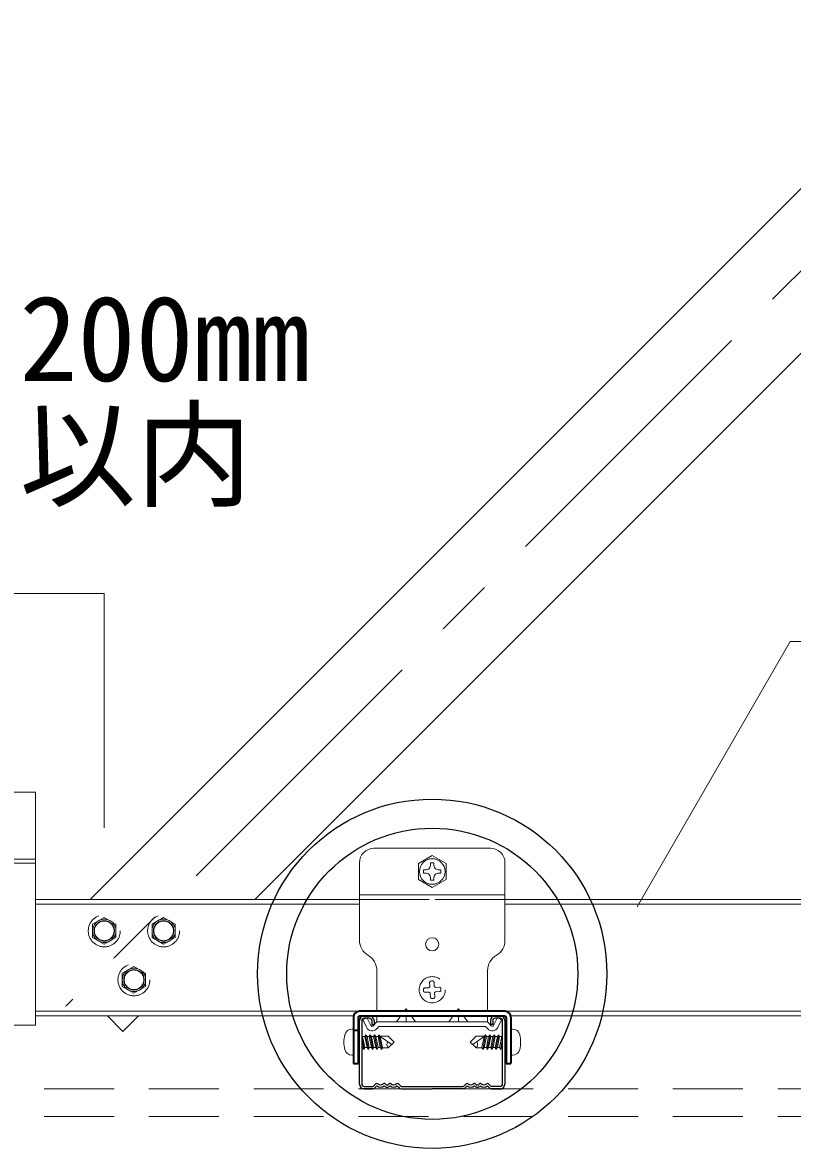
# Model space of a CAD drawing. Units: millimetres on the paper, enlarged 30 times, with parts at other scales. Extents: x -5796 to 5910, y -4184 to 4114.
# Drawn here: x -3750 to -3353, y -1110 to -530 of the extents above; entities that cross this region are included whole.
import ezdxf
from ezdxf.enums import TextEntityAlignment as Align

# ---------------------------------------------------------------- set-up
doc = ezdxf.new("R2010")
doc.units = ezdxf.units.MM
doc.header["$LTSCALE"] = 30
doc.linetypes.add('CHAIN1', pattern=[8, 5, -1, 1, -1])
doc.linetypes.add('DASHED1', pattern=[1.8, 1.2, -0.6])
for name, color, linetype, lineweight in [('3-0_中心線', 4, 'CHAIN1', 9), ('3-1_吊り材', 7, 'Continuous', 18), ('3-2_野縁受け', 3, 'Continuous', 18), ('3-3_野縁', 2, 'Continuous', 25), ('3-4_斜め部材', 4, 'Continuous', 9), ('3-5_寸法', 4, 'Continuous', 9), ('3-6_文字', 4, 'Continuous', 18), ('3-7_金具', 6, 'Continuous', 35), ('3-A_クリップ', 7, 'Continuous', 18), ('3-B_ビス', 3, 'Continuous', 18), ('3-C_パネル', 7, 'DASHED1', 18)]:
    doc.layers.add(name, color=color, linetype=linetype, lineweight=lineweight)
doc.styles.add('ＭＳ ゴシック', font='')
doc.styles.get('ＭＳ ゴシック').set_extended_font_data('MS Gothic')

msp = doc.modelspace()

# ---------------------------------------------------------------- linework, layer by layer
at = {"layer": '3-0_中心線'}
msp.add_line((-2875.64, -184.2), (-3727.79, -1036.36), dxfattribs=at)
at = {"layer": '3-1_吊り材'}
for p, q in [((-3788.28, -926.12), (-3743.28, -926.12)), ((-3743.28, -926.12), (-3743.28, -1046.12)), ((-3788.28, -960.62), (-3743.28, -960.62)), ((-3788.28, -962.7), (-3743.28, -962.7)), ((-3743.28, -1046.12), (-3788.28, -1046.12))]:
    msp.add_line(p, q, dxfattribs=at)
at = {"layer": '3-2_野縁受け'}
for p, q in [((-3743.28, -981.32), (-3576.41, -981.32)), ((-3576.41, -983.72), (-3743.28, -983.72)), ((-3501.41, -981.32), (-3121.91, -981.32)), ((-3121.91, -983.72), (-3501.41, -983.72)), ((-3576.35, -1038.92), (-3743.28, -1038.92)), ((-3743.28, -1041.32), (-3579.41, -1041.32)), ((-3121.85, -1038.92), (-3501.47, -1038.92)), ((-3124.91, -1041.32), (-3498.41, -1041.32))]:
    msp.add_line(p, q, dxfattribs=at)
at = {"layer": '3-3_野縁'}
for p, q in [((-3576.41, -1076.42), (-3576.41, -1043.72)), ((-3575.21, -1043.72), (-3575.21, -1076.42)), ((-3574.01, -1041.32), (-3571.31, -1041.32)), ((-3571.31, -1042.52), (-3574.01, -1042.52)), ((-3570.11, -1043.72), (-3570.11, -1045.82)), ((-3568.91, -1043.72), (-3568.91, -1045.82)), ((-3508.91, -1043.72), (-3508.91, -1045.82)), ((-3507.71, -1043.72), (-3507.71, -1045.82)), ((-3506.51, -1041.32), (-3503.81, -1041.32)), ((-3503.81, -1042.52), (-3506.51, -1042.52)), ((-3502.61, -1076.42), (-3502.61, -1043.72)), ((-3501.41, -1043.72), (-3501.41, -1076.42)), ((-3570.11, -1045.82), (-3568.91, -1045.82)), ((-3507.71, -1045.82), (-3508.91, -1045.82)), ((-3569.52, -1078.82), (-3574.9, -1078.82)), ((-3574.01, -1077.62), (-3569.52, -1077.62)), ((-3574.01, -1078.82), (-3569.52, -1078.82)), ((-3567.93, -1076.34), (-3568.99, -1077.4)), ((-3567.4, -1077.32), (-3568.46, -1078.38)), ((-3567.4, -1077.32), (-3568.46, -1078.38)), ((-3556.9, -1077.32), (-3555.84, -1078.38)), ((-3556.37, -1076.34), (-3555.31, -1077.4)), ((-3554.8, -1078.82), (-3538.92, -1078.82)), ((-3554.78, -1077.62), (-3523.02, -1077.62)), ((-3523.04, -1078.82), (-3538.92, -1078.82)), ((-3521.43, -1076.34), (-3522.49, -1077.4)), ((-3520.9, -1077.32), (-3521.96, -1078.38)), ((-3510.4, -1077.32), (-3509.34, -1078.38)), ((-3510.4, -1077.32), (-3509.34, -1078.38)), ((-3509.87, -1076.34), (-3508.81, -1077.4)), ((-3503.81, -1077.62), (-3508.28, -1077.62)), ((-3508.28, -1078.82), (-3502.9, -1078.82)), ((-3503.81, -1078.82), (-3508.28, -1078.82))]:
    msp.add_line(p, q, dxfattribs=at)
for centre, radius, start, end in [((-3574.01, -1043.72), 2.4, 90, 180), ((-3574.01, -1043.72), 1.2, 90, 180), ((-3571.31, -1043.72), 2.4, 0.00699, 90), ((-3571.31, -1043.72), 1.2, 0.00699, 90), ((-3506.51, -1043.72), 2.4, 90, 180), ((-3506.51, -1043.72), 1.2, 90, 180), ((-3503.81, -1043.72), 2.4, 0, 90), ((-3503.81, -1043.72), 1.2, 0, 90), ((-3574.01, -1076.42), 2.4, 180, 270), ((-3574.01, -1076.42), 1.2, 180, 270), ((-3569.52, -1076.87), 0.75, 270, 314.99998), ((-3569.52, -1077.32), 1.5, 270, 315), ((-3569.52, -1077.32), 1.5, 270, 314.99998), ((-3567.4, -1076.87), 0.75, 46.39717, 135), ((-3565.52, -1075.35), 2.72, 226.39717, 313.60281), ((-3565.52, -1074.9), 1.97, 226.39717, 313.60281), ((-3563.65, -1076.87), 0.75, 36.86989, 133.60281), ((-3562.15, -1076.2), 1.88, 216.86989, 323.1301), ((-3562.15, -1075.75), 1.12, 216.86989, 323.1301), ((-3560.65, -1076.87), 0.75, 46.39717, 143.1301), ((-3558.77, -1075.35), 2.72, 226.39717, 313.60281), ((-3558.77, -1074.9), 1.97, 226.39717, 313.60281), ((-3556.9, -1076.87), 0.75, 44.99998, 133.60281), ((-3554.78, -1077.32), 1.5, 225, 270), ((-3554.78, -1076.87), 0.75, 225, 270), ((-3523.02, -1076.87), 0.75, 270, 315), ((-3523.02, -1077.32), 1.5, 270, 315), ((-3520.9, -1076.87), 0.75, 46.39719, 135.00002), ((-3519.02, -1075.35), 2.72, 226.39719, 313.60283), ((-3519.02, -1074.9), 1.97, 226.39719, 313.60283), ((-3517.15, -1076.87), 0.75, 36.8699, 133.60283), ((-3515.65, -1076.2), 1.88, 216.8699, 323.13011), ((-3515.65, -1075.75), 1.12, 216.8699, 323.13011), ((-3514.15, -1076.87), 0.75, 46.39719, 143.13011), ((-3512.27, -1075.35), 2.72, 226.39719, 313.60283), ((-3512.27, -1074.9), 1.97, 226.39719, 313.60283), ((-3510.4, -1076.87), 0.75, 45, 133.60283), ((-3508.28, -1077.32), 1.5, 225, 270), ((-3508.28, -1077.32), 1.5, 225.00002, 270), ((-3508.28, -1076.87), 0.75, 225.00002, 270), ((-3503.81, -1076.42), 1.2, 270, 0), ((-3503.81, -1076.42), 2.4, 270, 0)]:
    msp.add_arc(centre, radius, start, end, dxfattribs=at)
at = {"layer": '3-4_斜め部材'}
for p, q in [((-2918.07, -184.2), (-3715.18, -981.32)), ((-2833.21, -184.2), (-3630.33, -981.32)), ((-3698.32, -1049.31), (-3706.31, -1041.32)), ((-3690.33, -1041.32), (-3698.32, -1049.31))]:
    msp.add_line(p, q, dxfattribs=at)
at = {"layer": '3-5_寸法'}
msp.add_line((-3707.9, -823.61), (-3707.9, -944.47), dxfattribs=at)
msp.add_lwpolyline([(-3823.67, -823.61), (-3765.78, -823.61), (-3707.9, -823.61)], dxfattribs=at)
at = {"layer": '3-6_文字', "color": 7}
for q in [(-3433.32, -985.11), (-2664.4, -848.42)]:
    msp.add_line((-3354.4, -848.42), q, dxfattribs=at)
at = {"layer": '3-6_文字', "color": 2, "lineweight": 25}
for radius in [90, 75]:
    msp.add_circle((-3538.91, -1019.62), radius, dxfattribs=at)
at = {"layer": '3-7_金具'}
for p, q in [((-3579.5, -1042.07), (-3579.5, -1065.92)), ((-3577.1, -1042.07), (-3577.1, -1065.92)), ((-3501.47, -1038.92), (-3576.35, -1038.92)), ((-3576.35, -1041.32), (-3501.47, -1041.32)), ((-3500.72, -1042.07), (-3500.72, -1065.92)), ((-3498.32, -1042.07), (-3498.32, -1065.92)), ((-3579.5, -1065.92), (-3577.1, -1065.92)), ((-3500.72, -1065.92), (-3498.32, -1065.92))]:
    msp.add_line(p, q, dxfattribs=at)
at = {"layer": '3-7_金具', "linetype": 'DASHED1'}
msp.add_line((-3577.1, -1048.82), (-3579.5, -1048.82), dxfattribs=at)
at = {"layer": '3-7_金具'}
for centre, radius, start, end in [((-3576.35, -1042.07), 3.15, 90, 180), ((-3576.35, -1042.07), 0.75, 90, 180), ((-3501.47, -1042.07), 3.15, 0, 90), ((-3501.47, -1042.07), 0.75, 0, 90)]:
    msp.add_arc(centre, radius, start, end, dxfattribs=at)
at = {"layer": '3-A_クリップ'}
for p, q in [((-3568.91, -954.92), (-3538.91, -954.92)), ((-3508.91, -954.92), (-3538.91, -954.92)), ((-3576.41, -962.42), (-3576.41, -1002.32)), ((-3501.41, -962.42), (-3501.41, -1002.32)), ((-3576.41, -978.92), (-3538.91, -978.92)), ((-3501.41, -978.92), (-3538.91, -978.92)), ((-3572.04, -1010.04), (-3571.78, -1010.2)), ((-3505.78, -1010.04), (-3506.04, -1010.2)), ((-3567.41, -1017.92), (-3567.41, -1038.92)), ((-3510.41, -1017.92), (-3510.41, -1038.92)), ((-3552.41, -1037.61), (-3553.36, -1038.92)), ((-3552.41, -1037.61), (-3552.41, -1038.92)), ((-3552.41, -1037.61), (-3551.46, -1038.92)), ((-3525.41, -1037.61), (-3526.36, -1038.92)), ((-3525.41, -1037.61), (-3525.41, -1038.92)), ((-3525.41, -1037.61), (-3524.46, -1038.92)), ((-3573.08, -1042.52), (-3574.65, -1043.31)), ((-3572.66, -1047.31), (-3574.65, -1043.31)), ((-3570.51, -1046.24), (-3572.36, -1042.52)), ((-3567.41, -1041.32), (-3567.41, -1044.32)), ((-3555.1, -1041.32), (-3557.28, -1044.32)), ((-3552.41, -1041.32), (-3552.41, -1044.32)), ((-3549.71, -1041.32), (-3547.53, -1044.32)), ((-3528.1, -1041.32), (-3530.28, -1044.32)), ((-3525.41, -1041.32), (-3525.41, -1044.32)), ((-3522.71, -1041.32), (-3520.53, -1044.32)), ((-3510.41, -1041.32), (-3510.41, -1044.32)), ((-3507.31, -1046.24), (-3505.45, -1042.52)), ((-3505.16, -1047.31), (-3503.16, -1043.31)), ((-3504.74, -1042.52), (-3503.16, -1043.31)), ((-3569.28, -1046.41), (-3567.41, -1044.32)), ((-3567.49, -1048.01), (-3566.34, -1046.72)), ((-3567.41, -1044.32), (-3538.91, -1044.32)), ((-3566.34, -1046.72), (-3538.91, -1046.72)), ((-3510.41, -1044.32), (-3538.91, -1044.32)), ((-3511.48, -1046.72), (-3538.91, -1046.72)), ((-3510.33, -1048.01), (-3511.48, -1046.72)), ((-3508.54, -1046.41), (-3510.41, -1044.32))]:
    msp.add_line(p, q, dxfattribs=at)
at = {"layer": '3-A_クリップ', "linetype": 'DASHED1'}
for p in [(-3576.41, -981.32), (-3501.41, -981.32)]:
    msp.add_line(p, (-3538.91, -981.32), dxfattribs=at)
at = {"layer": '3-A_クリップ'}
msp.add_circle((-3538.91, -1004.42), 3.38, dxfattribs=at)
for centre, radius, start, end in [((-3568.91, -962.42), 7.5, 90, 180), ((-3508.91, -962.42), 7.5, 0, 90), ((-3567.41, -1002.32), 9, 180, 239.03689), ((-3510.41, -1002.32), 9, 300.96311, 0), ((-3576.41, -1017.92), 9, 0, 59.03689), ((-3501.41, -1017.92), 9, 120.96311, 180), ((-3569.84, -1045.91), 3.15, 206.5, 318.15813), ((-3569.84, -1045.91), 0.75, 206.5, 318.15813), ((-3507.98, -1045.91), 3.15, 221.84187, 333.5), ((-3507.98, -1045.91), 0.75, 221.84187, 333.5)]:
    msp.add_arc(centre, radius, start, end, dxfattribs=at)
at = {"layer": '3-B_ビス'}
for p, q in [((-3538.91, -958.67), (-3546.05, -962.8)), ((-3546.05, -962.8), (-3546.05, -971.05)), ((-3539.81, -962.51), (-3539.81, -963.35)), ((-3538.91, -958.67), (-3531.76, -962.8)), ((-3538.01, -962.51), (-3538.01, -963.73)), ((-3538.01, -962.51), (-3538.01, -963.35)), ((-3531.76, -962.8), (-3531.76, -971.05)), ((-3543.32, -966.02), (-3542.44, -966.02)), ((-3543.32, -967.82), (-3542.44, -967.82)), ((-3534.5, -966.02), (-3535.38, -966.02)), ((-3534.5, -967.82), (-3535.38, -967.82)), ((-3538.91, -975.17), (-3546.05, -971.05)), ((-3539.81, -971.33), (-3539.81, -970.5)), ((-3538.91, -975.17), (-3531.76, -971.05)), ((-3538.01, -971.33), (-3538.01, -970.11)), ((-3538.01, -971.33), (-3538.01, -970.5)), ((-3580.25, -1048.07), (-3579.5, -1048.07)), ((-3579.5, -1048.07), (-3579.5, -1061.57)), ((-3498.31, -1048.07), (-3498.32, -1061.57)), ((-3497.56, -1048.07), (-3498.31, -1048.07)), ((-3579.49, -1052), (-3579.5, -1052)), ((-3576.5, -1051.98), (-3577.1, -1051.98)), ((-3575.21, -1051.45), (-3574.76, -1052.01)), ((-3575.21, -1052.72), (-3575.08, -1053.34)), ((-3575.21, -1055.59), (-3575.08, -1056.21)), ((-3575.06, -1053.37), (-3574.02, -1058.57)), ((-3574.76, -1052.01), (-3573.63, -1057.63)), ((-3573.63, -1052.01), (-3574.76, -1052.01)), ((-3573.25, -1051.07), (-3573.63, -1052.01)), ((-3573.25, -1051.07), (-3571.75, -1058.57)), ((-3571.36, -1052.01), (-3572.48, -1052.01)), ((-3570.97, -1051.07), (-3571.36, -1052.01)), ((-3570.97, -1051.07), (-3569.47, -1058.57)), ((-3569.09, -1052.01), (-3570.21, -1052.01)), ((-3568.7, -1051.07), (-3569.09, -1052.01)), ((-3568.7, -1051.07), (-3567.2, -1058.57)), ((-3566.82, -1052.01), (-3567.94, -1052.01)), ((-3566.43, -1051.07), (-3566.82, -1052.01)), ((-3566.43, -1051.07), (-3564.93, -1058.57)), ((-3565.67, -1052.01), (-3559.78, -1056.06)), ((-3512.15, -1052.01), (-3518.04, -1056.06)), ((-3511.39, -1051.07), (-3512.89, -1058.57)), ((-3511.39, -1051.07), (-3511, -1052.01)), ((-3511, -1052.01), (-3509.88, -1052.01)), ((-3509.12, -1051.07), (-3510.62, -1058.57)), ((-3509.12, -1051.07), (-3508.73, -1052.01)), ((-3508.73, -1052.01), (-3507.61, -1052.01)), ((-3506.85, -1051.07), (-3508.35, -1058.57)), ((-3506.85, -1051.07), (-3506.46, -1052.01)), ((-3506.46, -1052.01), (-3505.33, -1052.01)), ((-3504.57, -1051.07), (-3506.07, -1058.57)), ((-3504.57, -1051.07), (-3504.19, -1052.01)), ((-3503.06, -1052.01), (-3504.19, -1057.63)), ((-3504.19, -1052.01), (-3503.06, -1052.01)), ((-3502.76, -1053.37), (-3503.8, -1058.57)), ((-3502.61, -1051.45), (-3503.06, -1052.01)), ((-3502.61, -1055.59), (-3502.74, -1056.21)), ((-3502.61, -1052.72), (-3502.73, -1053.34)), ((-3501.32, -1051.98), (-3500.72, -1051.98)), ((-3498.33, -1052), (-3498.32, -1052)), ((-3580.25, -1061.57), (-3579.5, -1061.57)), ((-3579.49, -1057.62), (-3579.54, -1057.62)), ((-3576.5, -1057.61), (-3577.1, -1057.61)), ((-3574.79, -1057.62), (-3575.21, -1057.62)), ((-3575.07, -1056.23), (-3574.79, -1057.62)), ((-3574.78, -1057.63), (-3574.02, -1058.57)), ((-3573.63, -1057.63), (-3574.02, -1058.57)), ((-3572.51, -1057.63), (-3573.63, -1057.63)), ((-3571.36, -1057.63), (-3571.75, -1058.57)), ((-3570.23, -1057.63), (-3571.36, -1057.63)), ((-3569.09, -1057.63), (-3569.47, -1058.57)), ((-3567.96, -1057.63), (-3569.09, -1057.63)), ((-3566.82, -1057.63), (-3567.2, -1058.57)), ((-3565.69, -1057.63), (-3566.82, -1057.63)), ((-3564.54, -1057.63), (-3564.93, -1058.57)), ((-3513.28, -1057.63), (-3512.89, -1058.57)), ((-3512.13, -1057.63), (-3511, -1057.63)), ((-3511, -1057.63), (-3510.62, -1058.57)), ((-3509.86, -1057.63), (-3508.73, -1057.63)), ((-3508.73, -1057.63), (-3508.35, -1058.57)), ((-3507.58, -1057.63), (-3506.46, -1057.63)), ((-3506.46, -1057.63), (-3506.07, -1058.57)), ((-3505.31, -1057.63), (-3504.19, -1057.63)), ((-3504.19, -1057.63), (-3503.8, -1058.57)), ((-3503.04, -1057.63), (-3503.8, -1058.57)), ((-3502.75, -1056.23), (-3503.03, -1057.62)), ((-3503.03, -1057.62), (-3502.61, -1057.62)), ((-3501.32, -1057.61), (-3500.72, -1057.61)), ((-3498.33, -1057.62), (-3498.28, -1057.62)), ((-3497.57, -1061.57), (-3498.32, -1061.57))]:
    msp.add_line(p, q, dxfattribs=at)
at = {"layer": '3-B_ビス', "linetype": 'DASHED1'}
for p, q in [((-3707.9, -990.59), (-3713.9, -994.05)), ((-3707.9, -990.59), (-3701.9, -994.05)), ((-3677.31, -990.59), (-3683.31, -994.05)), ((-3677.31, -990.59), (-3671.31, -994.05)), ((-3713.9, -994.05), (-3713.9, -1000.98)), ((-3683.31, -994.05), (-3683.31, -1000.98)), ((-3713.9, -1000.98), (-3707.9, -1004.44)), ((-3683.31, -1000.98), (-3677.31, -1004.44)), ((-3692.61, -1015.79), (-3698.61, -1019.26)), ((-3698.61, -1019.26), (-3698.61, -1026.19)), ((-3692.61, -1015.79), (-3686.61, -1019.26)), ((-3698.61, -1026.19), (-3692.61, -1029.65)), ((-3540.23, -1024.13), (-3540.13, -1026.01)), ((-3539.52, -1023.35), (-3539.14, -1023.33)), ((-3538.77, -1023.31), (-3539.14, -1023.33)), ((-3537.98, -1024.02), (-3537.88, -1025.89)), ((-3535.22, -1026.5), (-3537.09, -1026.6)), ((-3543.42, -1027.68), (-3543.4, -1028.06)), ((-3543.38, -1028.43), (-3543.4, -1028.06)), ((-3542.71, -1026.89), (-3540.84, -1026.8)), ((-3542.59, -1029.14), (-3540.72, -1029.04)), ((-3539.83, -1031.62), (-3539.93, -1029.75)), ((-3539.05, -1032.33), (-3538.67, -1032.31)), ((-3538.3, -1032.29), (-3538.67, -1032.31)), ((-3537.59, -1031.51), (-3537.69, -1029.63)), ((-3535.1, -1028.75), (-3536.98, -1028.85)), ((-3534.43, -1027.21), (-3534.41, -1027.59)), ((-3534.39, -1027.96), (-3534.41, -1027.59))]:
    msp.add_line(p, q, dxfattribs=at)
for points in [[(-3701.9, -994.05), (-3701.9, -1000.98), (-3707.9, -1004.44)], [(-3671.31, -994.05), (-3671.31, -1000.98), (-3677.31, -1004.44)], [(-3686.61, -1019.26), (-3686.61, -1026.19), (-3692.61, -1029.65)]]:
    msp.add_lwpolyline(points, dxfattribs=at)
at = {"layer": '3-B_ビス'}
for points in [[(-3573.63, -1052.01), (-3572.51, -1057.63), (-3571.75, -1058.57)], [(-3573.25, -1051.07), (-3572.48, -1052.01), (-3571.36, -1057.63)], [(-3571.36, -1052.01), (-3570.23, -1057.63), (-3569.47, -1058.57)], [(-3570.97, -1051.07), (-3570.21, -1052.01), (-3569.09, -1057.63)], [(-3569.09, -1052.01), (-3567.96, -1057.63), (-3567.2, -1058.57)], [(-3568.7, -1051.07), (-3567.94, -1052.01), (-3566.82, -1057.63)], [(-3566.82, -1052.01), (-3565.69, -1057.63), (-3564.93, -1058.57)], [(-3566.43, -1051.07), (-3565.67, -1052.01), (-3564.54, -1057.63)], [(-3565.82, -1051.82), (-3561.54, -1051.82), (-3558.54, -1054.82), (-3561.54, -1057.82), (-3564.62, -1057.82)], [(-3512, -1051.82), (-3516.28, -1051.82), (-3519.28, -1054.82), (-3516.28, -1057.82), (-3513.2, -1057.82)], [(-3511.39, -1051.07), (-3512.15, -1052.01), (-3513.28, -1057.63)], [(-3511, -1052.01), (-3512.13, -1057.63), (-3512.89, -1058.57)], [(-3509.12, -1051.07), (-3509.88, -1052.01), (-3511, -1057.63)], [(-3508.73, -1052.01), (-3509.86, -1057.63), (-3510.62, -1058.57)], [(-3506.85, -1051.07), (-3507.61, -1052.01), (-3508.73, -1057.63)], [(-3506.46, -1052.01), (-3507.58, -1057.63), (-3508.35, -1058.57)], [(-3504.57, -1051.07), (-3505.33, -1052.01), (-3506.46, -1057.63)], [(-3504.19, -1052.01), (-3505.31, -1057.63), (-3506.07, -1058.57)]]:
    msp.add_lwpolyline(points, dxfattribs=at)
msp.add_circle((-3538.91, -966.92), 6.6, dxfattribs=at)
at = {"layer": '3-B_ビス', "linetype": 'DASHED1'}
for centre, radius in [((-3707.9, -997.51), 8.25), ((-3707.9, -997.51), 6), ((-3677.31, -997.51), 8.25), ((-3677.31, -997.51), 6), ((-3707.9, -997.51), 5.25), ((-3707.9, -997.51), 5.06), ((-3677.31, -997.51), 5.25), ((-3677.31, -997.51), 5.06), ((-3692.61, -1022.72), 8.25), ((-3692.61, -1022.72), 6), ((-3692.61, -1022.72), 5.25), ((-3692.61, -1022.72), 5.06), ((-3538.91, -1027.82), 6.75)]:
    msp.add_circle(centre, radius, dxfattribs=at)
at = {"layer": '3-B_ビス'}
for centre, radius, start, end in [((-3538.91, -966.92), 4.5, 78.46303, 101.53696), ((-3538.91, -966.92), 4.5, 168.46303, 191.51331), ((-3542.2, -963.63), 2.41, 264.36299, 6.67345), ((-3542.2, -970.22), 2.41, 353.32654, 95.63699), ((-3535.62, -963.63), 2.41, 173.32654, 275.63699), ((-3535.62, -970.22), 2.41, 84.36299, 186.67345), ((-3538.91, -966.92), 4.5, 348.48668, 11.53696), ((-3538.91, -966.92), 4.5, 258.46303, 281.53696), ((-3580.25, -1051.92), 3.85, 90.00122, 166.10516), ((-3497.56, -1051.92), 3.85, 13.89484, 89.99878), ((-3568.52, -1054.82), 15.94, 166.10516, 180.00122), ((-3568.52, -1054.82), 15.94, 180.0012, 193.89726), ((-3559.78, -1056.06), 2.49, 145.44877, 225.00122), ((-3518.04, -1056.06), 2.49, 314.99878, 34.55123), ((-3509.3, -1054.82), 15.94, 359.99878, 13.89484), ((-3509.3, -1054.82), 15.94, 346.10274, 359.9988), ((-3580.25, -1057.72), 3.85, 193.89726, 270.00122), ((-3497.56, -1057.72), 3.85, 269.99878, 346.10274)]:
    msp.add_arc(centre, radius, start, end, dxfattribs=at)
at = {"layer": '3-B_ビス', "linetype": 'DASHED1'}
for centre, start, end in [((-3540.88, -1026.05), 273, 3), ((-3539.48, -1024.1), 93, 183), ((-3538.73, -1024.06), 3, 93), ((-3537.13, -1025.85), 183, 273), ((-3535.18, -1027.25), 3, 93), ((-3542.67, -1027.64), 93, 183), ((-3542.63, -1028.39), 183, 273), ((-3540.68, -1029.79), 3, 93), ((-3539.08, -1031.59), 183, 273), ((-3538.34, -1031.55), 273, 3), ((-3536.94, -1029.59), 93, 183), ((-3535.14, -1028), 273, 3)]:
    msp.add_arc(centre, 0.75, start, end, dxfattribs=at)
at = {"layer": '3-C_パネル'}
for p, q in [((-5412.86, -1078.82), (-2112.58, -1078.82)), ((-5412.86, -1093.07), (-2112.58, -1093.07))]:
    msp.add_line(p, q, dxfattribs=at)

# ---------------------------------------------------------------- texts
at = {"layer": '3-5_寸法', "style": 'ＭＳ ゴシック'}
for s, p in [('200mm', (-3751.64, -727.41)), ('以内', (-3751.64, -787.41))]:
    msp.add_text(s, height=43.99, dxfattribs=at).set_placement(p, align=Align.BOTTOM_LEFT)

doc.saveas('drawing.dxf')
